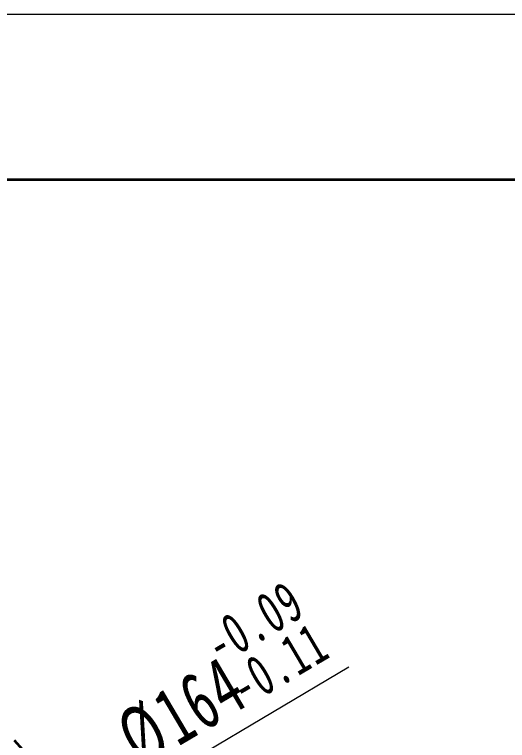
# Model space of a CAD drawing. Header units: millimetres. Extents: x -742 to 742, y -525 to 525.
# Drawn here: x -311.3 to -162.2, y 305.4 to 525 of the extents above; entities that cross this region are included whole.
import ezdxf

# ---------------------------------------------------------------- set-up
doc = ezdxf.new("R2010")
doc.units = ezdxf.units.MM
doc.layers.get('0').update_dxf_attribs({"lineweight": 35})
for name, color, linetype, lineweight in [('尺寸线层', 3, 'Continuous', 18), ('粗实线层', 7, 'Continuous', 35), ('细实线层', 7, 'Continuous', 18)]:
    doc.layers.add(name, color=color, linetype=linetype, lineweight=lineweight)
doc.styles.add('标准', font='', dxfattribs={"width": 0.667})
doc.styles.get('标准').set_extended_font_data('宋体')
doc.dimstyles.new('标准', dxfattribs={"dimscale": 5, "dimtxt": 3.5, "dimasz": 4, "dimexe": 2, "dimexo": 0, "dimtad": 1, "dimdsep": 46, "dimtxsty": '标准', "dimblk": '_CAXARROW', "dimcen": 0, "dimdle": 6, "dimazin": 2, "dimtfac": 0.707107, "dimtdec": 3, "dimtmove": 2, "dimatfit": 3, "dimfxl": 1, "dimfrac": 2, "dimtolj": 1, "dimarcsym": 0})

# ---------------------------------------------------------------- blocks, each defined once
blk = doc.blocks.new('*X2')
at = {"layer": '粗实线层'}
blk.add_line((138.5, 95), (-138.5, 95), dxfattribs=at)
at = {"layer": '细实线层'}
blk.add_line((148.5, 105), (-148.5, 105), dxfattribs=at)
blk = doc.blocks.new('*X6')
blk.add_arc((-834.13, 0), 155, 317.3577, 42.6424)
blk = doc.blocks.new('*X4')
at = {"color": 0, "linetype": 'ByBlock'}
blk.add_blockref('*X6', (0, 0), dxfattribs=at)
blk = doc.blocks.new('*X17')
at = {"color": 0, "char_height": 17.5, "attachment_point": 1, "rotation": 30.578, "line_spacing_factor": 1.15057, "style": '标准'}
for s, insert, width in [('\\T1.1;{\\H0.707107x;-0.09}', (-255.43, 338.73), 127.4852), ('\\T1.1;{\\H0.707107x;-0.11}', (-247.92, 326.01), 127.4852), ('\\T1.1;%%C164', (-282.06, 311.9), 279.3024)]:
    blk.add_mtext(s, dxfattribs=dict(at, insert=insert, width=width))
blk = doc.blocks.new('*X16')
at = {"layer": '尺寸线层'}
for points in [[(-354.75, 242.11), (-370.7, 229.79), (-373.24, 234.09)], [(-495.95, 158.69), (-477.46, 166.71), (-480, 171.01)]]:
    blk.add_hatch(color=0, dxfattribs=at).paths.add_polyline_path(points, flags=0)
at = {"layer": '尺寸线层', "color": 0}
blk.add_line((-210.19, 327.53), (-495.95, 158.69), dxfattribs=at)
blk.add_blockref('*X17', (0, 0), dxfattribs=at)
blk = doc.blocks.new('_CAXARROW')
blk.add_hatch(color=0).paths.add_polyline_path([(0, 0), (-1, 0.125), (-1, -0.125)], flags=0)

msp = doc.modelspace()

# ---------------------------------------------------------------- block references
at = {"layer": '粗实线层', "xscale": 5, "yscale": 5, "zscale": 5}
msp.add_blockref('*X2', (0, 0), dxfattribs=at)
at = {"layer": '粗实线层'}
msp.add_blockref('*X4', (408.776, 200.401), dxfattribs=at)

# ---------------------------------------------------------------- dimensions: what is measured, and where the dimension line sits
at = {"layer": '尺寸线层'}
dim = msp.add_diameter_dim_2p(p1=(-495.946, 158.686), p2=(-354.753, 242.115), dimstyle='标准', override={"dimpost": '%%C<>', "dimsah": 1, "dimtol": 1, "dimtp": -0.09, "dimtm": 0.11, "dimtfill": 1, "dimtzin": 8, "dimarcsym": 0}, dxfattribs=at)
dim.commit()
dim.dimension.update_dxf_attribs({"geometry": '*X16', "text_midpoint": (-240.251, 309.772), "dimtype": 163})

doc.saveas('drawing.dxf')
